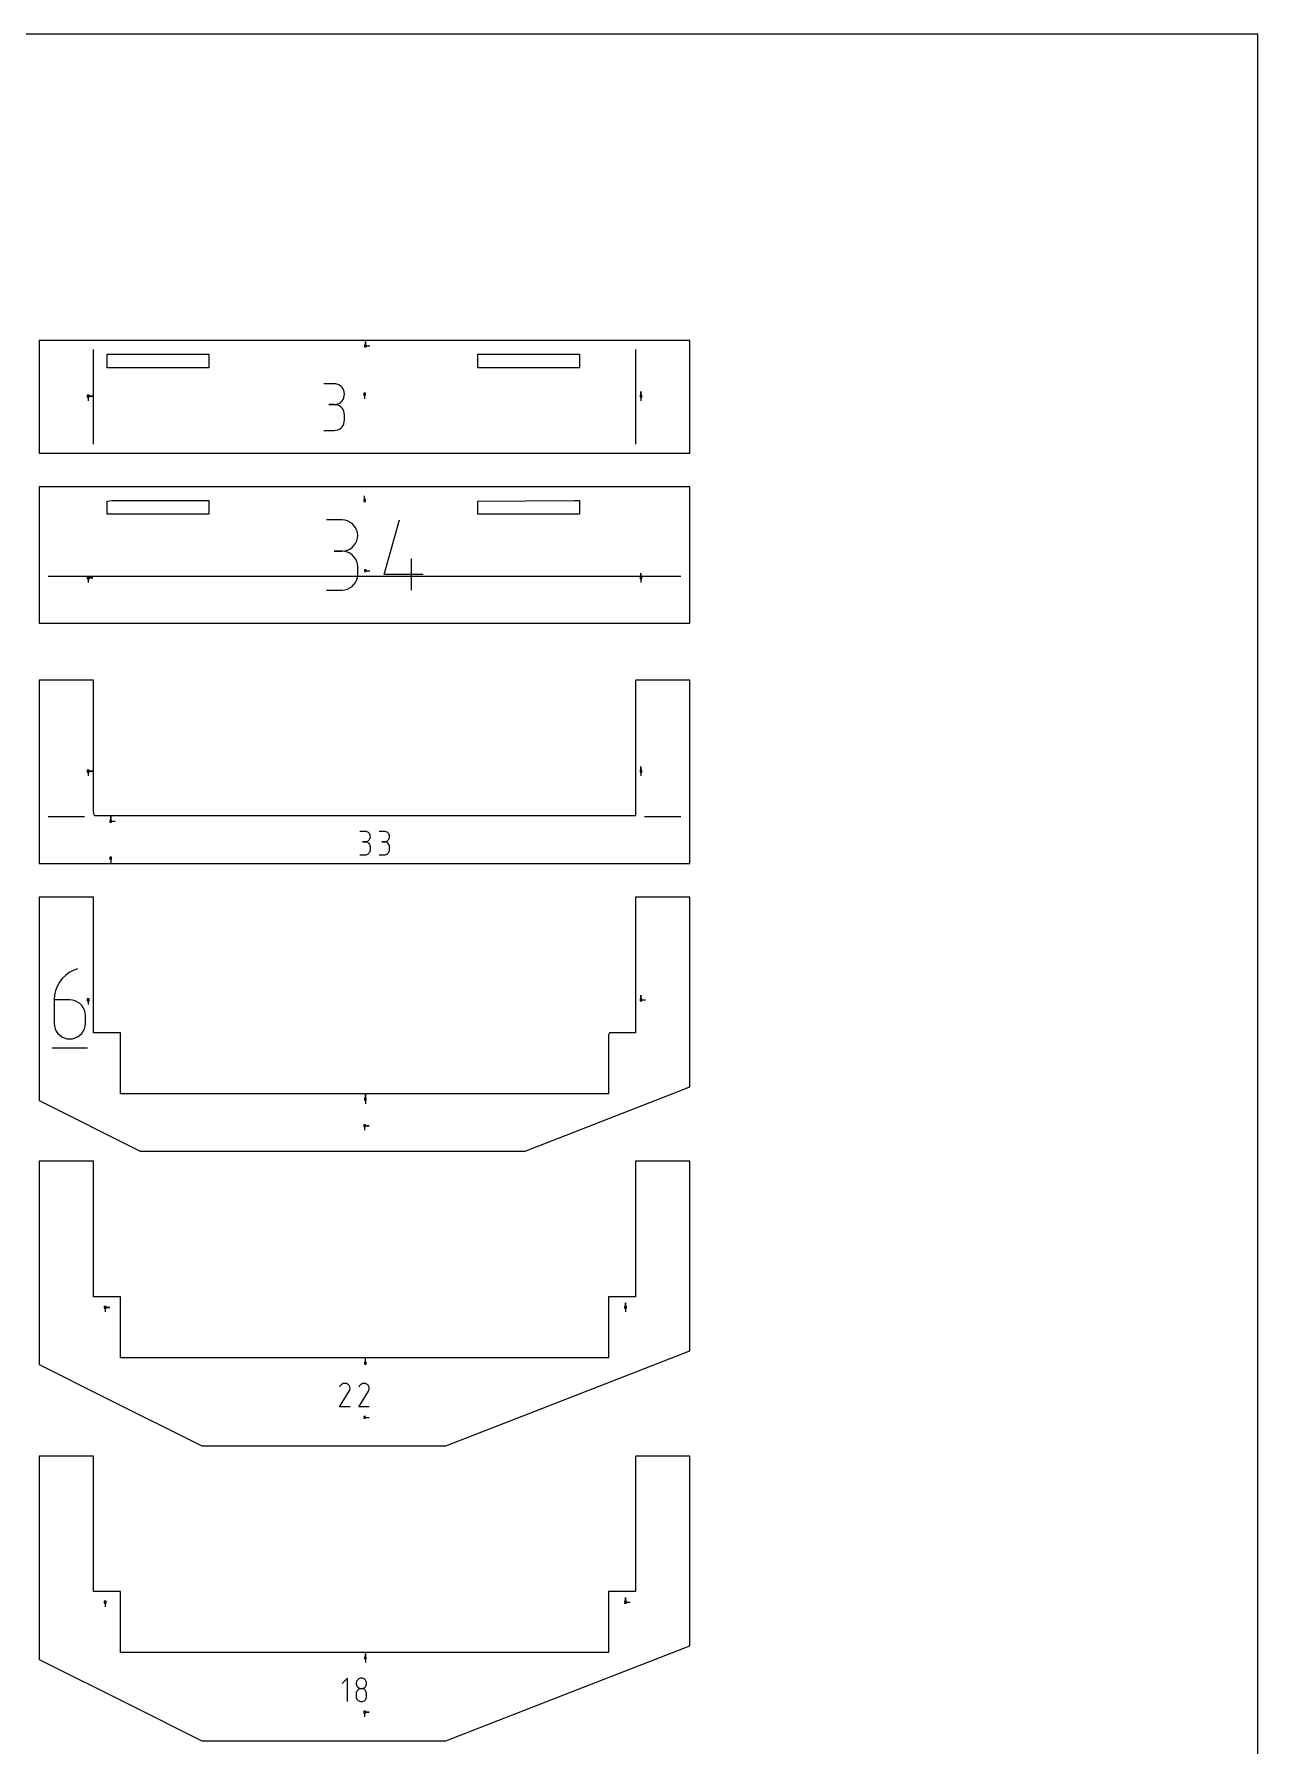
# Model space of a CAD drawing. Extents: x 0 to 800, y 0 to 1000.
# Drawn here: x 418 to 800, y 465 to 1000 of the extents above; entities that cross this region are included whole.
import ezdxf

# ---------------------------------------------------------------- set-up
doc = ezdxf.new("R2010")
doc.units = 0

msp = doc.modelspace()

# ---------------------------------------------------------------- linework, layer by layer
at = {"layer": 'annotation', "color": 1}
for p, q in [((521.255656, 902.650724), (521.255656, 904.079474)), ((521.255656, 902.650724), (521.255656, 904.079474)), ((521.255656, 904.079474), (521.255656, 902.650724)), ((436.350834, 871.942579), (436.350693, 901.517598)), ((521.255656, 902.650724), (522.684406, 902.650724)), ((605.684351, 901.517599), (605.68417, 871.942578)), ((511.489743, 890.853727), (508.240562, 890.853727)), ((512.074116, 890.801274), (511.489743, 890.853727)), ((512.62399, 890.650115), (512.074116, 890.801274)), ((513.130221, 890.409546), (512.62399, 890.650115)), ((513.583662, 890.088863), (513.130221, 890.409546)), ((513.975167, 889.697364), (513.583662, 890.088863)), ((514.295592, 889.244345), (513.975167, 889.697364)), ((514.53579, 888.739102), (514.295592, 889.244345)), ((514.686616, 888.190933), (514.53579, 888.739102)), ((514.738923, 887.609134), (514.686616, 888.190933)), ((514.686616, 887.024604), (514.738923, 887.609134)), ((514.738923, 887.609134), (514.738923, 887.609134)), ((521.017531, 887.583414), (521.017531, 886.154664)), ((607.351071, 886.968213), (607.351071, 888.396963)), ((607.351071, 886.968213), (607.351071, 888.396963)), ((607.351071, 888.396963), (607.351071, 886.968213)), ((434.683979, 886.968213), (436.112729, 886.968213)), ((434.683979, 886.968213), (436.112729, 886.968213)), ((436.112729, 886.968213), (434.683979, 886.968213)), ((434.683979, 886.968213), (434.683979, 885.539463)), ((511.489743, 884.355366), (509.862859, 884.355366)), ((509.862859, 884.355366), (511.489743, 884.355366)), ((511.489743, 884.355366), (512.074116, 884.407831)), ((512.074116, 884.302914), (511.489743, 884.355366)), ((511.489743, 884.355366), (511.489743, 884.355366)), ((512.074116, 884.407831), (512.62399, 884.559078)), ((512.62399, 884.151754), (512.074116, 884.302914)), ((512.62399, 884.559078), (513.130221, 884.799886)), ((513.130221, 883.911185), (512.62399, 884.151754)), ((513.130221, 884.799886), (513.583662, 885.121035)), ((513.583662, 883.590502), (513.130221, 883.911185)), ((513.583662, 885.121035), (513.975167, 885.513302)), ((513.975167, 883.199003), (513.583662, 883.590502)), ((513.975167, 885.513302), (514.295592, 885.967467)), ((514.295592, 882.745984), (513.975167, 883.199003)), ((514.295592, 885.967467), (514.53579, 886.474308)), ((514.53579, 882.240741), (514.295592, 882.745984)), ((514.53579, 886.474308), (514.686616, 887.024604)), ((514.686616, 881.692572), (514.53579, 882.240741)), ((607.351071, 886.968213), (607.351071, 885.539463)), ((512.62399, 876.442803), (513.130221, 876.683274)), ((513.130221, 876.683274), (513.583662, 877.003858)), ((513.583662, 877.003858), (513.975167, 877.395282)), ((513.975167, 877.395282), (514.295592, 877.848271)), ((514.295592, 877.848271), (514.53579, 878.353551)), ((514.53579, 878.353551), (514.686616, 878.901849)), ((514.738923, 881.110773), (514.686616, 881.692572)), ((514.686616, 878.901849), (514.738923, 879.483889)), ((514.738923, 879.483889), (514.738923, 881.110773)), ((514.738923, 881.110773), (514.738923, 881.110773)), ((508.240562, 876.239297), (511.489743, 876.239297)), ((511.489743, 876.239297), (512.074116, 876.291719)), ((511.489743, 876.239297), (511.489743, 876.239297)), ((512.074116, 876.291719), (512.62399, 876.442803)), ((521.017531, 854.365074), (521.017531, 855.793824)), ((513.981639, 848.3035), (509.107868, 848.3035)), ((514.858198, 848.224821), (513.981639, 848.3035)), ((515.68301, 847.998082), (514.858198, 848.224821)), ((516.442356, 847.637228), (515.68301, 847.998082)), ((517.122517, 847.156205), (516.442356, 847.637228)), ((517.709775, 846.568956), (517.122517, 847.156205)), ((518.190412, 845.889427), (517.709775, 846.568956)), ((518.550709, 845.131563), (518.190412, 845.889427)), ((518.776948, 844.309309), (518.550709, 845.131563)), ((527.085833, 831.260443), (531.952721, 848.328963)), ((516.442356, 839.222739), (517.122517, 839.704462)), ((517.122517, 839.704462), (517.709775, 840.292863)), ((517.709775, 840.292863), (518.190412, 840.97411)), ((518.190412, 840.97411), (518.550709, 841.734371)), ((518.550709, 841.734371), (518.776948, 842.559816)), ((518.855409, 843.436611), (518.776948, 844.309309)), ((518.776948, 842.559816), (518.855409, 843.436611)), ((518.855409, 843.436611), (518.855409, 843.436611)), ((513.981639, 838.555958), (511.541312, 838.555958)), ((511.541312, 838.555958), (513.981639, 838.555958)), ((513.981639, 838.555958), (514.858198, 838.634656)), ((514.858198, 838.47728), (513.981639, 838.555958)), ((513.981639, 838.555958), (513.981639, 838.555958)), ((514.858198, 838.634656), (515.68301, 838.861527)), ((515.68301, 838.250541), (514.858198, 838.47728)), ((515.68301, 838.861527), (516.442356, 839.222739)), ((516.442356, 837.889687), (515.68301, 838.250541)), ((517.122517, 837.408663), (516.442356, 837.889687)), ((517.709775, 836.821414), (517.122517, 837.408663)), ((518.190412, 836.141885), (517.709775, 836.821414)), ((518.550709, 835.384022), (518.190412, 836.141885)), ((518.776948, 834.561768), (518.550709, 835.384022)), ((518.855409, 833.68907), (518.776948, 834.561768)), ((535.619404, 826.381167), (535.619404, 836.128708)), ((422.217525, 830.792498), (433.173629, 830.792504)), ((433.173629, 830.792504), (447.757136, 830.792414)), ((434.683979, 830.243189), (436.112729, 830.243189)), ((434.683979, 830.243189), (436.112729, 830.243189)), ((436.112729, 830.243189), (434.683979, 830.243189)), ((434.683979, 830.243189), (434.683979, 828.814439)), ((447.757136, 830.792414), (471.865982, 830.792654)), ((471.865982, 830.792654), (535.655245, 830.792491)), ((517.709775, 828.115833), (518.190412, 828.795316)), ((518.190412, 828.795316), (518.550709, 829.553237)), ((518.550709, 829.553237), (518.776948, 830.375683)), ((518.776948, 830.375683), (518.855409, 831.248744)), ((518.855409, 831.248744), (518.855409, 833.68907)), ((518.855409, 833.68907), (518.855409, 833.68907)), ((521.255656, 832.459436), (522.684406, 832.459436)), ((539.272323, 831.260443), (527.085833, 831.260443)), ((535.655245, 830.792491), (553.994728, 830.792626)), ((553.994728, 830.792626), (578.103479, 830.792383)), ((578.103479, 830.792383), (601.282584, 830.792722)), ((601.282584, 830.792722), (619.817537, 830.792446)), ((607.35107, 830.243189), (607.35107, 831.671939)), ((607.35107, 830.243189), (607.35107, 831.671939)), ((607.35107, 831.671939), (607.35107, 830.243189)), ((607.35107, 830.243189), (607.35107, 828.814439)), ((509.107868, 826.381855), (513.981639, 826.381855)), ((513.981639, 826.381855), (514.858198, 826.460488)), ((513.981639, 826.381855), (513.981639, 826.381855)), ((514.858198, 826.460488), (515.68301, 826.687114)), ((515.68301, 826.687114), (516.442356, 827.04782)), ((516.442356, 827.04782), (517.122517, 827.528697)), ((517.122517, 827.528697), (517.709775, 828.115833)), ((434.683979, 769.843171), (436.112729, 769.843171)), ((434.683979, 769.843171), (436.112729, 769.843171)), ((436.112729, 769.843171), (434.683979, 769.843171)), ((434.683979, 769.843171), (434.683979, 768.414421)), ((607.351071, 769.843171), (607.351071, 771.271921)), ((607.351071, 769.843171), (607.351071, 771.271921)), ((607.351071, 771.271921), (607.351071, 769.843171)), ((607.351071, 769.843171), (607.351071, 768.414421)), ((422.217525, 755.692511), (427.505552, 755.692373)), ((427.505552, 755.692373), (433.550855, 755.692425)), ((441.7219, 754.217348), (441.7219, 755.646098)), ((441.7219, 754.217348), (441.7219, 755.646098)), ((441.7219, 755.646098), (441.7219, 754.217348)), ((441.7219, 754.217348), (443.15065, 754.217347)), ((608.484195, 755.692592), (611.257423, 755.692594)), ((611.257423, 755.692594), (619.817537, 755.692418)), ((521.195604, 751.0273), (519.571013, 751.0273)), ((521.48779, 751.001074), (521.195604, 751.0273)), ((521.762727, 750.925494), (521.48779, 751.001074)), ((522.015843, 750.80521), (521.762727, 750.925494)), ((522.242563, 750.644868), (522.015843, 750.80521)), ((522.438316, 750.449119), (522.242563, 750.644868)), ((522.598528, 750.222609), (522.438316, 750.449119)), ((522.438316, 748.357088), (522.598528, 748.58417)), ((522.718627, 749.969988), (522.598528, 750.222609)), ((522.598528, 748.58417), (522.718627, 748.837591)), ((522.79404, 749.695903), (522.718627, 749.969988)), ((522.718627, 748.837591), (522.79404, 749.112739)), ((522.820194, 749.405004), (522.79404, 749.695903)), ((522.79404, 749.112739), (522.820194, 749.405004)), ((522.820194, 749.405004), (522.820194, 749.405004)), ((527.188259, 751.0273), (525.563668, 751.0273)), ((527.480445, 751.001074), (527.188259, 751.0273)), ((527.755382, 750.925494), (527.480445, 751.001074)), ((528.008498, 750.80521), (527.755382, 750.925494)), ((528.235218, 750.644868), (528.008498, 750.80521)), ((528.430971, 750.449119), (528.235218, 750.644868)), ((528.591183, 750.222609), (528.430971, 750.449119)), ((528.430971, 748.357088), (528.591183, 748.58417)), ((528.711282, 749.969988), (528.591183, 750.222609)), ((528.591183, 748.58417), (528.711282, 748.837591)), ((528.786695, 749.695903), (528.711282, 749.969988)), ((528.711282, 748.837591), (528.786695, 749.112739)), ((528.812849, 749.405004), (528.786695, 749.695903)), ((528.786695, 749.112739), (528.812849, 749.405004)), ((528.812849, 749.405004), (528.812849, 749.405004)), ((519.571013, 743.720085), (521.195604, 743.720085)), ((521.195604, 747.77812), (520.382162, 747.77812)), ((520.382162, 747.77812), (521.195604, 747.77812)), ((521.195604, 747.77812), (521.48779, 747.804352)), ((521.48779, 747.751894), (521.195604, 747.77812)), ((521.195604, 747.77812), (521.195604, 747.77812)), ((521.195604, 743.720085), (521.48779, 743.746296)), ((521.195604, 743.720085), (521.195604, 743.720085)), ((521.48779, 747.804352), (521.762727, 747.879976)), ((521.762727, 747.676314), (521.48779, 747.751894)), ((521.48779, 743.746296), (521.762727, 743.821838)), ((521.762727, 747.879976), (522.015843, 748.00038)), ((522.015843, 747.556029), (521.762727, 747.676314)), ((521.762727, 743.821838), (522.015843, 743.942074)), ((522.015843, 748.00038), (522.242563, 748.160954)), ((522.242563, 747.395688), (522.015843, 747.556029)), ((522.015843, 743.942074), (522.242563, 744.102366)), ((522.242563, 748.160954), (522.438316, 748.357088)), ((522.438316, 747.199938), (522.242563, 747.395688)), ((522.242563, 744.102366), (522.438316, 744.298078)), ((522.598528, 746.973429), (522.438316, 747.199938)), ((522.438316, 744.298078), (522.598528, 744.524572)), ((522.718627, 746.720807), (522.598528, 746.973429)), ((522.598528, 744.524572), (522.718627, 744.777212)), ((522.79404, 746.446723), (522.718627, 746.720807)), ((522.718627, 744.777212), (522.79404, 745.051361)), ((522.820194, 746.155824), (522.79404, 746.446723)), ((522.79404, 745.051361), (522.820194, 745.342381)), ((522.820194, 745.342381), (522.820194, 746.155824)), ((522.820194, 746.155824), (522.820194, 746.155824)), ((525.563668, 743.720085), (527.188259, 743.720085)), ((527.188259, 747.77812), (526.374816, 747.77812)), ((526.374816, 747.77812), (527.188259, 747.77812)), ((527.188259, 747.77812), (527.480445, 747.804352)), ((527.480445, 747.751894), (527.188259, 747.77812)), ((527.188259, 747.77812), (527.188259, 747.77812)), ((527.188259, 743.720085), (527.480445, 743.746296)), ((527.188259, 743.720085), (527.188259, 743.720085)), ((527.480445, 747.804352), (527.755382, 747.879976)), ((527.755382, 747.676314), (527.480445, 747.751894)), ((527.480445, 743.746296), (527.755382, 743.821838)), ((527.755382, 747.879976), (528.008498, 748.00038)), ((528.008498, 747.556029), (527.755382, 747.676314)), ((527.755382, 743.821838), (528.008498, 743.942074)), ((528.008498, 748.00038), (528.235218, 748.160954)), ((528.235218, 747.395688), (528.008498, 747.556029)), ((528.008498, 743.942074), (528.235218, 744.102366)), ((528.235218, 748.160954), (528.430971, 748.357088)), ((528.430971, 747.199938), (528.235218, 747.395688)), ((528.235218, 744.102366), (528.430971, 744.298078)), ((528.591183, 746.973429), (528.430971, 747.199938)), ((528.430971, 744.298078), (528.591183, 744.524572)), ((528.711282, 746.720807), (528.591183, 746.973429)), ((528.591183, 744.524572), (528.711282, 744.777212)), ((528.786695, 746.446723), (528.711282, 746.720807)), ((528.711282, 744.777212), (528.786695, 745.051361)), ((528.812849, 746.155824), (528.786695, 746.446723)), ((528.786695, 745.051361), (528.812849, 745.342381)), ((528.812849, 745.342381), (528.812849, 746.155824)), ((528.812849, 746.155824), (528.812849, 746.155824)), ((441.7219, 742.659416), (441.7219, 741.230666)), ((427.547301, 706.056193), (426.535558, 705.040156)), ((428.700352, 706.925721), (427.547301, 706.056193)), ((429.981561, 707.631069), (428.700352, 706.925721)), ((431.377773, 708.154564), (429.981561, 707.631069)), ((431.377773, 708.154564), (431.377773, 708.154564)), ((424.479701, 701.289718), (424.164713, 699.864369)), ((424.988606, 702.639247), (424.479701, 701.289718)), ((425.678275, 703.895283), (424.988606, 702.639247)), ((426.535558, 705.040156), (425.678275, 703.895283)), ((424.164713, 699.864369), (424.056795, 698.380872)), ((424.056795, 698.380872), (424.056795, 691.086045)), ((428.930565, 698.380872), (424.056795, 698.380872)), ((429.807124, 698.302647), (428.930565, 698.380872)), ((430.631936, 698.077041), (429.807124, 698.302647)), ((431.391282, 697.71766), (430.631936, 698.077041)), ((432.071444, 697.238108), (431.391282, 697.71766)), ((432.658702, 696.651992), (432.071444, 697.238108)), ((433.139339, 695.972916), (432.658702, 696.651992)), ((433.499636, 695.214486), (433.139339, 695.972916)), ((433.725874, 694.390307), (433.499636, 695.214486)), ((434.683979, 698.418151), (434.683979, 696.989401)), ((607.351071, 698.418151), (607.351071, 699.846901)), ((607.351071, 698.418151), (607.351071, 699.846901)), ((607.351071, 699.846901), (607.351071, 698.418151)), ((607.351071, 698.418151), (608.779821, 698.418151)), ((424.056795, 691.086045), (424.056795, 691.086045)), ((424.056795, 691.086045), (424.135482, 690.209296)), ((424.135482, 690.209296), (424.362287, 689.383979)), ((433.499636, 689.383979), (433.725874, 690.209296)), ((433.804336, 693.513983), (433.725874, 694.390307)), ((433.725874, 690.209296), (433.804336, 691.086045)), ((433.804336, 691.086045), (433.804336, 693.513983)), ((433.804336, 693.513983), (433.804336, 693.513983)), ((424.362287, 689.383979), (424.723321, 688.6239)), ((424.723321, 688.6239), (425.204694, 687.94287)), ((425.204694, 687.94287), (425.792519, 687.354698)), ((425.792519, 687.354698), (426.472907, 686.873193)), ((426.472907, 686.873193), (427.231969, 686.512163)), ((427.231969, 686.512163), (428.055818, 686.285419)), ((428.055818, 686.285419), (428.930565, 686.206768)), ((428.930565, 686.206768), (429.807124, 686.285419)), ((428.930565, 686.206768), (428.930565, 686.206768)), ((429.807124, 686.285419), (430.631936, 686.512163)), ((430.631936, 686.512163), (431.391282, 686.873193)), ((431.391282, 686.873193), (432.071444, 687.354698)), ((432.071444, 687.354698), (432.658702, 687.94287)), ((432.658702, 687.94287), (433.139339, 688.6239)), ((433.139339, 688.6239), (433.499636, 689.383979)), ((423.446369, 683.463294), (434.420267, 683.463294)), ((521.255656, 667.417328), (521.255656, 668.846078)), ((521.255656, 667.417328), (521.255656, 668.846078)), ((521.255656, 668.846078), (521.255656, 667.417328)), ((521.255656, 667.417328), (521.255656, 665.988578)), ((521.017531, 659.120025), (522.446281, 659.120025)), ((521.017531, 659.120025), (522.446281, 659.120025)), ((522.446281, 659.120025), (521.017531, 659.120025)), ((521.017531, 659.120025), (521.017531, 657.691275)), ((439.975651, 602.376897), (441.404401, 602.376897)), ((439.975651, 602.376897), (441.404401, 602.376897)), ((441.404401, 602.376897), (439.975651, 602.376897)), ((439.975651, 602.376897), (439.975651, 600.948147)), ((602.535661, 602.376897), (602.535661, 603.805647)), ((602.535661, 602.376897), (602.535661, 603.805647)), ((602.535661, 603.805647), (602.535661, 602.376897)), ((602.535661, 602.376897), (602.535661, 600.948147)), ((521.255656, 584.967313), (521.255656, 586.396063)), ((513.437753, 577.834127), (513.224414, 577.424883)), ((513.607055, 578.0742), (513.437753, 577.834127)), ((513.810179, 578.274605), (513.607055, 578.0742)), ((514.040948, 578.433737), (513.810179, 578.274605)), ((514.293184, 578.549992), (514.040948, 578.433737)), ((514.56071, 578.621765), (514.293184, 578.549992)), ((514.837347, 578.64745), (514.56071, 578.621765)), ((515.116918, 578.625444), (514.837347, 578.64745)), ((515.393246, 578.554141), (515.116918, 578.625444)), ((515.660152, 578.431936), (515.393246, 578.554141)), ((515.898871, 578.262422), (515.660152, 578.431936)), ((515.660152, 578.431936), (515.660152, 578.431936)), ((516.098466, 578.059007), (515.898871, 578.262422)), ((516.257162, 577.827925), (516.098466, 578.059007)), ((516.373185, 577.575409), (516.257162, 577.827925)), ((516.444759, 577.307695), (516.373185, 577.575409)), ((519.431512, 577.834127), (519.218173, 577.424883)), ((519.600814, 578.0742), (519.431512, 577.834127)), ((519.803939, 578.274605), (519.600814, 578.0742)), ((520.034708, 578.433737), (519.803939, 578.274605)), ((520.286944, 578.549992), (520.034708, 578.433737)), ((520.554469, 578.621765), (520.286944, 578.549992)), ((520.831106, 578.64745), (520.554469, 578.621765)), ((521.110678, 578.625444), (520.831106, 578.64745)), ((521.387005, 578.554141), (521.110678, 578.625444)), ((521.653911, 578.431936), (521.387005, 578.554141)), ((521.89263, 578.262422), (521.653911, 578.431936)), ((521.653911, 578.431936), (521.653911, 578.431936)), ((522.092225, 578.059007), (521.89263, 578.262422)), ((522.250921, 577.827925), (522.092225, 578.059007)), ((522.366944, 577.575409), (522.250921, 577.827925)), ((522.438519, 577.307695), (522.366944, 577.575409)), ((513.219826, 571.331637), (516.222175, 576.165034)), ((516.222175, 576.165034), (516.225764, 576.169475)), ((516.222175, 576.165034), (516.222175, 576.165034)), ((516.225764, 576.169475), (516.229206, 576.173954)), ((516.229206, 576.173954), (516.232523, 576.178509)), ((516.232523, 576.178509), (516.235739, 576.183177)), ((516.235739, 576.183177), (516.238875, 576.187995)), ((516.238875, 576.187995), (516.241954, 576.193003)), ((516.241954, 576.193003), (516.244999, 576.198237)), ((516.244999, 576.198237), (516.248033, 576.203736)), ((516.248033, 576.203736), (516.251079, 576.209537)), ((516.251079, 576.209537), (516.375045, 576.475703)), ((516.251079, 576.209537), (516.251079, 576.209537)), ((516.375045, 576.475703), (516.447464, 576.751607)), ((516.470111, 577.031016), (516.444759, 577.307695)), ((516.447464, 576.751607), (516.470111, 577.031016)), ((519.213585, 571.331637), (522.215934, 576.165034)), ((522.215934, 576.165034), (522.219523, 576.169475)), ((522.215934, 576.165034), (522.215934, 576.165034)), ((522.219523, 576.169475), (522.222965, 576.173954)), ((522.222965, 576.173954), (522.226283, 576.178509)), ((522.226283, 576.178509), (522.229498, 576.183177)), ((522.229498, 576.183177), (522.232634, 576.187995)), ((522.232634, 576.187995), (522.235713, 576.193003)), ((522.235713, 576.193003), (522.238759, 576.198237)), ((522.238759, 576.198237), (522.241793, 576.203736)), ((522.241793, 576.203736), (522.244838, 576.209537)), ((522.244838, 576.209537), (522.368805, 576.475703)), ((522.244838, 576.209537), (522.244838, 576.209537)), ((522.368805, 576.475703), (522.441224, 576.751607)), ((522.46387, 577.031016), (522.438519, 577.307695)), ((522.441224, 576.751607), (522.46387, 577.031016)), ((516.469006, 571.331637), (513.219826, 571.331637)), ((522.462765, 571.331637), (519.213585, 571.331637)), ((521.017531, 568.00752), (522.446281, 568.00752)), ((439.975651, 510.301893), (439.975651, 508.873143)), ((602.535661, 510.301893), (602.535661, 511.730643)), ((602.535661, 510.301893), (602.535661, 511.730643)), ((602.535661, 511.730643), (602.535661, 510.301893)), ((602.535661, 510.301893), (603.964411, 510.301893)), ((521.255656, 492.89231), (521.255656, 494.32106)), ((521.255656, 492.89231), (521.255656, 494.32106)), ((521.255656, 494.32106), (521.255656, 492.89231)), ((521.255656, 492.89231), (521.255656, 491.46356)), ((515.65841, 486.572625), (514.031985, 484.945741)), ((515.65841, 479.256693), (515.65841, 486.572625)), ((519.459862, 486.461873), (519.206822, 486.341588)), ((519.734542, 486.537452), (519.459862, 486.461873)), ((520.026245, 486.563679), (519.734542, 486.537452)), ((520.317949, 486.537452), (520.026245, 486.563679)), ((520.026245, 486.563679), (520.026245, 486.563679)), ((520.592629, 486.461873), (520.317949, 486.537452)), ((520.845669, 486.341588), (520.592629, 486.461873)), ((518.42787, 485.232282), (518.401655, 484.941382)), ((518.401655, 484.941382), (518.401655, 484.941382)), ((518.401655, 484.941382), (518.427885, 484.649117)), ((518.42787, 481.980201), (518.401655, 481.688073)), ((518.401655, 481.688073), (518.401655, 480.87876)), ((518.503433, 485.506366), (518.42787, 485.232282)), ((518.503433, 482.255243), (518.42787, 481.980201)), ((518.427885, 484.649117), (518.503486, 484.373969)), ((518.623729, 485.758988), (518.503433, 485.506366)), ((518.623729, 482.508584), (518.503433, 482.255243)), ((518.503486, 484.373969), (518.623831, 484.120549)), ((518.784137, 485.985497), (518.623729, 485.758988)), ((518.784137, 482.735609), (518.623729, 482.508584)), ((518.623831, 484.120549), (518.784288, 483.893466)), ((518.980041, 486.181247), (518.784137, 485.985497)), ((518.980041, 482.931704), (518.784137, 482.735609)), ((518.784288, 483.893466), (518.98023, 483.697333)), ((519.206822, 486.341588), (518.980041, 486.181247)), ((519.206822, 483.092255), (518.980041, 482.931704)), ((518.98023, 483.697333), (519.207026, 483.536759)), ((519.459862, 483.212647), (519.206822, 483.092255)), ((519.207026, 483.536759), (519.460047, 483.416354)), ((519.734542, 483.288266), (519.459862, 483.212647)), ((519.460047, 483.416354), (519.734663, 483.340731)), ((520.026245, 483.314498), (519.734542, 483.288266)), ((519.734663, 483.340731), (520.026245, 483.314498)), ((520.026245, 483.314498), (520.317828, 483.340731)), ((520.317949, 483.288282), (520.026245, 483.314498)), ((520.026245, 483.314498), (520.026245, 483.314498)), ((520.026245, 483.314498), (520.026245, 483.314498)), ((520.317828, 483.340731), (520.592444, 483.416354)), ((520.592629, 483.2127), (520.317949, 483.288282)), ((520.592444, 483.416354), (520.845465, 483.536759)), ((520.845669, 483.092357), (520.592629, 483.2127)), ((520.845465, 483.536759), (521.072261, 483.697333)), ((521.07245, 486.181247), (520.845669, 486.341588)), ((521.07245, 482.931855), (520.845669, 483.092357)), ((521.072261, 483.697333), (521.268203, 483.893466)), ((521.268354, 485.985497), (521.07245, 486.181247)), ((521.268354, 482.735798), (521.07245, 482.931855)), ((521.268203, 483.893466), (521.42866, 484.120549)), ((521.428762, 485.758988), (521.268354, 485.985497)), ((521.428762, 482.508788), (521.268354, 482.735798)), ((521.42866, 484.120549), (521.549005, 484.373969)), ((521.549058, 485.506366), (521.428762, 485.758988)), ((521.549058, 482.255428), (521.428762, 482.508788)), ((521.549005, 484.373969), (521.624606, 484.649117)), ((521.624621, 485.232282), (521.549058, 485.506366)), ((521.624621, 481.980322), (521.549058, 482.255428)), ((521.624606, 484.649117), (521.650836, 484.941382)), ((521.650836, 484.941382), (521.624621, 485.232282)), ((521.650836, 481.688073), (521.624621, 481.980322)), ((521.650836, 484.941382), (521.650836, 484.941382)), ((521.650836, 480.87876), (521.650836, 481.688073)), ((521.650836, 481.688073), (521.650836, 481.688073)), ((518.401655, 480.87876), (518.401655, 480.87876)), ((518.401655, 480.87876), (518.427885, 480.586652)), ((518.427885, 480.586652), (518.503486, 480.311926)), ((518.503486, 480.311926), (518.623831, 480.059116)), ((518.623831, 480.059116), (518.784288, 479.832757)), ((518.784288, 479.832757), (518.98023, 479.637385)), ((518.98023, 479.637385), (519.207026, 479.477535)), ((519.207026, 479.477535), (519.460047, 479.357741)), ((519.460047, 479.357741), (519.734663, 479.282539)), ((519.734663, 479.282539), (520.026245, 479.256464)), ((520.026245, 479.256464), (520.317828, 479.282539)), ((520.026245, 479.256464), (520.026245, 479.256464)), ((520.317828, 479.282539), (520.592444, 479.357741)), ((520.592444, 479.357741), (520.845465, 479.477535)), ((520.845465, 479.477535), (521.072261, 479.637385)), ((521.017531, 475.932517), (522.446281, 475.932517)), ((521.017531, 475.932517), (522.446281, 475.932517)), ((522.446281, 475.932517), (521.017531, 475.932517)), ((521.017531, 475.932517), (521.017531, 474.503767)), ((521.072261, 479.637385), (521.268203, 479.832757)), ((521.268203, 479.832757), (521.42866, 480.059116)), ((521.42866, 480.059116), (521.549005, 480.311926)), ((521.549005, 480.311926), (521.624606, 480.586652)), ((521.624606, 480.586652), (521.650836, 480.87876))]:
    msp.add_line(p, q, dxfattribs=at)
at = {"layer": 'boundary', "color": 5}
for p, q in [((420.635706, 904.317598), (419.417525, 904.317598)), ((419.417525, 904.317598), (419.417525, 869.142584)), ((432.817525, 904.317598), (420.635706, 904.317598)), ((445.184181, 904.317598), (432.817525, 904.317598)), ((454.017507, 904.317598), (445.184181, 904.317598)), ((478.750819, 904.317598), (454.017507, 904.317598)), ((577.417554, 904.317598), (478.750819, 904.317598)), ((591.550875, 904.317598), (577.417554, 904.317598)), ((609.217528, 904.317598), (591.550875, 904.317598)), ((622.617537, 904.317598), (609.217528, 904.317598)), ((622.617537, 869.142584), (622.617537, 904.317598)), ((419.417525, 869.142584), (430.339597, 869.142577)), ((430.339597, 869.142577), (450.460249, 869.142584)), ((450.460249, 869.142584), (471.667485, 869.142584)), ((471.667485, 869.142584), (527.780334, 869.142584)), ((527.780334, 869.142584), (553.082979, 869.142584)), ((553.082979, 869.142584), (574.290211, 869.142584)), ((574.290211, 869.142584), (606.269856, 869.142578)), ((606.269856, 869.142578), (622.617537, 869.142584)), ((435.617525, 858.617576), (419.417525, 858.617576)), ((419.417525, 858.617576), (419.417525, 852.870954)), ((597.617571, 858.617576), (435.617525, 858.617576)), ((606.417525, 858.617576), (597.617571, 858.617576)), ((621.144809, 858.617576), (606.417525, 858.617576)), ((622.617537, 858.617576), (621.144809, 858.617576)), ((622.617537, 853.301951), (622.617537, 858.617576)), ((419.417525, 852.870954), (419.417525, 816.092559)), ((622.617537, 816.092559), (622.617537, 853.301951)), ((419.417525, 816.092559), (427.505447, 816.092553)), ((427.505447, 816.092553), (453.163199, 816.092563)), ((453.163199, 816.092563), (471.469119, 816.092563)), ((471.469119, 816.092563), (519.905291, 816.092562)), ((519.905291, 816.092562), (552.171094, 816.092562)), ((552.171094, 816.092562), (570.47701, 816.092562)), ((570.47701, 816.092562), (611.257288, 816.092554)), ((611.257288, 816.092554), (622.617537, 816.092559)), ((436.350854, 798.217558), (419.417525, 798.217558)), ((419.417525, 798.217558), (419.417525, 790.484449)), ((436.350854, 757.10089), (436.350854, 798.217558)), ((620.635718, 798.217558), (605.684196, 798.217558)), ((605.684196, 798.217558), (605.684196, 757.10089)), ((622.617537, 798.217558), (620.635718, 798.217558)), ((622.617537, 791.064433), (622.617537, 798.217558)), ((419.417525, 790.484449), (419.417525, 740.992535)), ((622.617537, 740.992535), (622.617537, 791.064433)), ((436.606995, 755.884222), (436.350854, 757.10089)), ((441.217529, 755.884223), (436.606995, 755.884222)), ((513.217428, 755.884222), (441.217529, 755.884223)), ((600.817529, 755.884223), (513.217428, 755.884222)), ((605.684195, 755.884222), (600.817529, 755.884223)), ((605.684196, 757.10089), (605.684195, 755.884222)), ((419.417525, 740.992535), (421.837149, 740.992533)), ((421.837149, 740.992533), (458.569099, 740.992546)), ((458.569099, 740.992546), (471.072387, 740.992546)), ((471.072387, 740.992546), (504.155205, 740.992546)), ((504.155205, 740.992546), (550.347323, 740.992546)), ((550.347323, 740.992546), (562.850608, 740.992546)), ((562.850608, 740.992546), (621.232153, 740.992535)), ((621.232153, 740.992535), (622.617537, 740.992535)), ((422.162979, 730.467538), (419.417525, 730.467538)), ((419.417525, 730.467538), (419.417525, 669.099292)), ((436.350854, 730.467538), (422.162979, 730.467538)), ((436.350854, 727.150871), (436.350854, 730.467538)), ((436.350854, 688.134203), (436.350854, 727.150871)), ((606.890257, 730.467539), (605.684196, 730.467538)), ((605.684196, 730.467538), (605.684196, 727.150871)), ((605.684196, 727.150871), (605.684196, 688.134203)), ((622.617537, 730.467539), (606.890257, 730.467539)), ((622.617537, 673.701912), (622.617537, 730.467539)), ((444.817525, 688.134203), (436.350854, 688.134203)), ((444.817525, 669.684204), (444.817525, 688.134203)), ((597.470169, 688.134203), (597.217537, 687.534202)), ((597.217537, 687.534202), (597.217537, 669.084203)), ((605.684196, 688.134203), (597.470169, 688.134203)), ((622.617537, 671.200868), (622.617537, 673.701912)), ((419.417525, 669.099292), (419.417525, 666.967533)), ((444.817525, 669.084203), (444.817525, 669.684204)), ((449.617531, 669.084203), (444.817525, 669.084203)), ((597.217537, 669.084203), (449.617531, 669.084203)), ((571.167507, 651.192525), (618.659841, 669.661764)), ((618.659841, 669.661764), (622.617537, 671.200868)), ((419.417525, 666.967533), (450.967547, 651.192523)), ((430.308431, 648.017523), (419.417525, 648.017523)), ((419.417525, 648.017523), (419.417525, 618.433062)), ((436.350854, 648.017523), (430.308431, 648.017523)), ((436.350854, 622.300856), (436.350854, 648.017523)), ((450.967547, 651.192523), (466.67795, 651.192529)), ((466.67795, 651.192529), (470.477289, 651.192529)), ((470.477289, 651.192529), (480.530076, 651.192529)), ((480.530076, 651.192529), (547.611666, 651.192529)), ((547.611666, 651.192529), (551.411005, 651.192529)), ((551.411005, 651.192529), (571.167507, 651.192525)), ((615.035715, 648.017523), (605.684195, 648.017523)), ((605.684195, 648.017523), (605.684196, 622.300856)), ((622.617537, 648.017523), (615.035715, 648.017523)), ((622.617537, 620.651898), (622.617537, 648.017523)), ((436.350854, 605.684188), (436.350854, 622.300856)), ((605.684196, 622.300856), (605.684196, 605.684188)), ((622.617537, 588.750852), (622.617537, 620.651898)), ((419.417525, 618.433062), (419.417525, 584.517517)), ((439.849101, 605.684188), (436.350854, 605.684188)), ((444.817525, 605.684188), (439.849101, 605.684188)), ((444.817525, 598.434188), (444.817525, 605.684188)), ((602.185953, 605.684188), (597.217537, 605.684188)), ((597.217537, 605.684188), (597.217537, 593.884188)), ((605.684196, 605.684188), (602.185953, 605.684188)), ((444.817525, 586.634188), (444.817525, 598.434188)), ((597.217537, 593.884188), (597.217537, 586.634188)), ((572.136763, 569.119443), (622.617537, 588.750852)), ((419.417525, 584.517517), (440.140859, 574.155851)), ((539.217531, 586.634188), (444.817525, 586.634188)), ((597.217537, 586.634188), (539.217531, 586.634188)), ((440.140859, 574.155851), (470.217525, 559.11752)), ((546.417531, 559.11752), (572.136763, 569.119443)), ((428.272068, 555.94252), (419.417525, 555.94252)), ((419.417525, 555.94252), (419.417525, 518.412112)), ((436.350854, 555.94252), (428.272068, 555.94252)), ((436.350854, 535.825852), (436.350854, 555.94252)), ((470.217525, 559.11752), (498.080027, 559.11752)), ((498.080027, 559.11752), (546.417531, 559.11752)), ((612.999351, 555.94252), (605.684195, 555.94252)), ((605.684195, 555.94252), (605.684196, 535.825852)), ((622.617537, 555.94252), (612.999351, 555.94252)), ((622.617537, 521.226894), (622.617537, 555.94252)), ((436.350854, 513.609184), (436.350854, 535.825852)), ((605.684196, 535.825852), (605.684196, 513.609184)), ((622.617537, 496.675849), (622.617537, 521.226894)), ((419.417525, 518.412112), (419.417525, 492.442514)), ((441.028049, 513.609184), (436.350854, 513.609184)), ((444.817525, 513.609185), (441.028049, 513.609184)), ((444.817525, 503.559185), (444.817525, 513.609185)), ((601.007007, 513.609185), (597.217537, 513.609184)), ((597.217537, 513.609184), (597.217537, 504.609184)), ((605.684196, 513.609184), (601.007007, 513.609185)), ((444.817525, 494.559185), (444.817525, 503.559185)), ((597.217537, 504.609184), (597.217537, 494.559184)), ((419.417525, 492.442514), (447.980859, 478.160849)), ((516.817531, 494.559185), (444.817525, 494.559185)), ((597.217537, 494.559184), (516.817531, 494.559185)), ((583.767532, 481.567516), (622.617537, 496.675849)), ((546.417531, 467.042517), (583.767532, 481.567516)), ((447.980859, 478.160849), (470.217525, 467.042517)), ((470.217525, 467.042517), (510.680028, 467.042517)), ((510.680028, 467.042517), (546.417531, 467.042517))]:
    msp.add_line(p, q, dxfattribs=at)
at = {"layer": 'frame', "color": 5}
for p, q in [((800, 1000), (0, 1000)), ((800, 0), (800, 1000))]:
    msp.add_line(p, q, dxfattribs=at)
at = {"layer": 'hole', "color": 5}
for p, q in [((440.638299, 898.99309), (440.638298, 900.084266)), ((440.638298, 900.084266), (447.960659, 900.084266)), ((440.638299, 895.850931), (440.638299, 898.99309)), ((447.960659, 900.084266), (472.388305, 900.084266)), ((472.388305, 900.084266), (472.388305, 898.99309)), ((472.388305, 898.99309), (472.388305, 895.850931)), ((521.541406, 902.936474), (520.969906, 902.936474)), ((520.969906, 902.936474), (520.969906, 902.364974)), ((520.969906, 902.364974), (521.541406, 902.364974)), ((521.541406, 902.364974), (521.541406, 902.936474)), ((556.396579, 898.99309), (556.396579, 900.084266)), ((556.396579, 900.084266), (563.718938, 900.084266)), ((556.396579, 895.850931), (556.396579, 898.99309)), ((563.718938, 900.084266), (588.146579, 900.084266)), ((588.146579, 900.084266), (588.146579, 898.99309)), ((588.146579, 898.99309), (588.146579, 895.850931)), ((448.822113, 895.850931), (440.638299, 895.850931)), ((472.388305, 895.850931), (448.822113, 895.850931)), ((564.580392, 895.85093), (556.396579, 895.850931)), ((588.146579, 895.850931), (564.580392, 895.85093)), ((521.303281, 887.869164), (520.731781, 887.869164)), ((520.731781, 887.869164), (520.731781, 887.297664)), ((521.303281, 887.297664), (521.303281, 887.869164)), ((434.969729, 887.253963), (434.398229, 887.253963)), ((434.398229, 887.253963), (434.398229, 886.682463)), ((434.398229, 886.682463), (434.969729, 886.682463)), ((434.969729, 886.682463), (434.969729, 887.253963)), ((520.731781, 887.297664), (521.303281, 887.297664)), ((607.636821, 887.253963), (607.065321, 887.253963)), ((607.065321, 887.253963), (607.065321, 886.682463)), ((607.065321, 886.682463), (607.636821, 886.682463)), ((607.636821, 886.682463), (607.636821, 887.253963)), ((440.638298, 854.157774), (442.158027, 854.384244)), ((440.638298, 850.150908), (440.638298, 854.157774)), ((470.689784, 850.150908), (440.638298, 850.150908)), ((442.158027, 854.384244), (472.388304, 854.384244)), ((472.388304, 850.150908), (470.689784, 850.150908)), ((472.388304, 854.384244), (472.388304, 850.150908)), ((521.303281, 854.650824), (520.731781, 854.650824)), ((520.731781, 854.650824), (520.731781, 854.079324)), ((520.731781, 854.079324), (521.303281, 854.079324)), ((521.303281, 854.079324), (521.303281, 854.650824)), ((556.396579, 854.157774), (586.626851, 854.384244)), ((556.396579, 850.150908), (556.396579, 854.157774)), ((586.448059, 850.150908), (556.396579, 850.150908)), ((588.146579, 850.150908), (586.448059, 850.150908)), ((586.626851, 854.384244), (588.146579, 854.384244)), ((588.146579, 854.384244), (588.146579, 850.150908)), ((434.969729, 830.528939), (434.398229, 830.528939)), ((434.398229, 830.528939), (434.398229, 829.957439)), ((434.398229, 829.957439), (434.969729, 829.957439)), ((434.969729, 829.957439), (434.969729, 830.528939)), ((521.541406, 832.745186), (520.969906, 832.745186)), ((520.969906, 832.745186), (520.969906, 832.173686)), ((520.969906, 832.173686), (521.541406, 832.173686)), ((521.541406, 832.173686), (521.541406, 832.745186)), ((607.63682, 830.528939), (607.06532, 830.528939)), ((607.06532, 830.528939), (607.06532, 829.957439)), ((607.06532, 829.957439), (607.63682, 829.957439)), ((607.63682, 829.957439), (607.63682, 830.528939)), ((434.969729, 770.128921), (434.398229, 770.128921)), ((434.398229, 770.128921), (434.398229, 769.557421)), ((434.969729, 769.557421), (434.969729, 770.128921)), ((607.636821, 770.128921), (607.065321, 770.128921)), ((607.065321, 770.128921), (607.065321, 769.557421)), ((607.636821, 769.557421), (607.636821, 770.128921)), ((434.398229, 769.557421), (434.969729, 769.557421)), ((607.065321, 769.557421), (607.636821, 769.557421)), ((442.00765, 754.503098), (441.43615, 754.503098)), ((441.43615, 754.503098), (441.43615, 753.931598)), ((441.43615, 753.931598), (442.00765, 753.931598)), ((442.00765, 753.931598), (442.00765, 754.503098)), ((442.00765, 742.945166), (441.43615, 742.945166)), ((441.43615, 742.945166), (441.43615, 742.373666)), ((441.43615, 742.373666), (442.00765, 742.373666)), ((442.00765, 742.373666), (442.00765, 742.945166)), ((434.969729, 698.703901), (434.398229, 698.703901)), ((434.398229, 698.703901), (434.398229, 698.132401)), ((434.398229, 698.132401), (434.969729, 698.132401)), ((434.969729, 698.132401), (434.969729, 698.703901)), ((607.636821, 698.703901), (607.065321, 698.703901)), ((607.065321, 698.703901), (607.065321, 698.132401)), ((607.065321, 698.132401), (607.636821, 698.132401)), ((607.636821, 698.132401), (607.636821, 698.703901)), ((521.541406, 667.703078), (520.969906, 667.703078)), ((520.969906, 667.703078), (520.969906, 667.131578)), ((520.969906, 667.131578), (521.541406, 667.131578)), ((521.541406, 667.131578), (521.541406, 667.703078)), ((521.303281, 659.405775), (520.731781, 659.405775)), ((520.731781, 659.405775), (520.731781, 658.834275)), ((520.731781, 658.834275), (521.303281, 658.834275)), ((521.303281, 658.834275), (521.303281, 659.405775)), ((440.261401, 602.662647), (439.689901, 602.662647)), ((439.689901, 602.662647), (439.689901, 602.091147)), ((439.689901, 602.091147), (440.261401, 602.091147)), ((440.261401, 602.091147), (440.261401, 602.662647)), ((602.821411, 602.662647), (602.249911, 602.662647)), ((602.249911, 602.662647), (602.249911, 602.091147)), ((602.249911, 602.091147), (602.821411, 602.091147)), ((602.821411, 602.091147), (602.821411, 602.662647)), ((521.541406, 585.253063), (520.969906, 585.253063)), ((520.969906, 585.253063), (520.969906, 584.681563)), ((520.969906, 584.681563), (521.541406, 584.681563)), ((521.541406, 584.681563), (521.541406, 585.253063)), ((521.303281, 568.29327), (520.731781, 568.29327)), ((520.731781, 568.29327), (520.731781, 567.72177)), ((520.731781, 567.72177), (521.303281, 567.72177)), ((521.303281, 567.72177), (521.303281, 568.29327)), ((440.261401, 510.587643), (439.689901, 510.587643)), ((439.689901, 510.587643), (439.689901, 510.016143)), ((439.689901, 510.016143), (440.261401, 510.016143)), ((440.261401, 510.016143), (440.261401, 510.587643)), ((602.821411, 510.587643), (602.249911, 510.587643)), ((602.249911, 510.587643), (602.249911, 510.016143)), ((602.249911, 510.016143), (602.821411, 510.016143)), ((602.821411, 510.016143), (602.821411, 510.587643)), ((521.541406, 493.17806), (520.969906, 493.17806)), ((520.969906, 493.17806), (520.969906, 492.60656)), ((520.969906, 492.60656), (521.541406, 492.60656)), ((521.541406, 492.60656), (521.541406, 493.17806)), ((521.303281, 476.218267), (520.731781, 476.218267)), ((520.731781, 476.218267), (520.731781, 475.646767)), ((521.303281, 475.646767), (521.303281, 476.218267)), ((520.731781, 475.646767), (521.303281, 475.646767))]:
    msp.add_line(p, q, dxfattribs=at)

doc.saveas('drawing.dxf')
